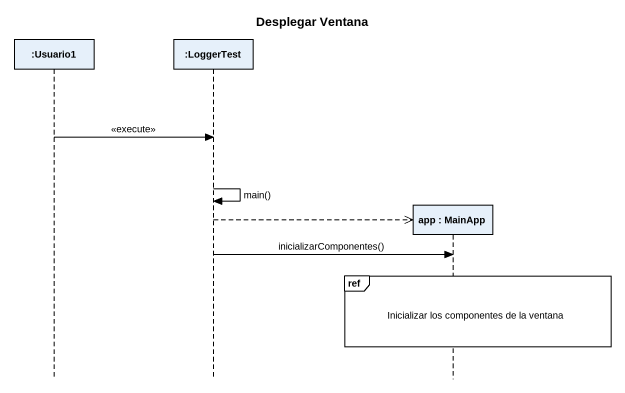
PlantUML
@startuml
title Desplegar Ventana
hide footbox
participant ":Usuario1" as Usuario1
participant ":LoggerTest" as LoggerTest
participant "app : MainApp" as app

Usuario1 -> LoggerTest : <<execute>>
LoggerTest -> LoggerTest : main()
LoggerTest -->> app **
LoggerTest -> app : inicializarComponentes()
ref over app : Inicializar los componentes de la ventana
@enduml
